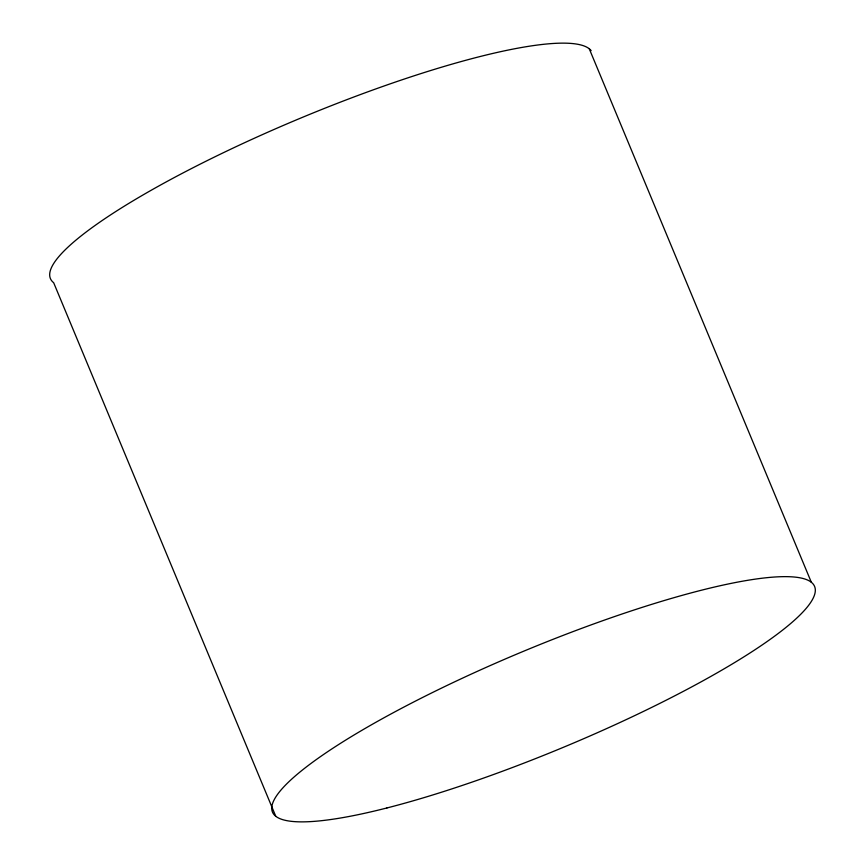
<?xml version="1.0" encoding="UTF-8"?>
<svg xmlns="http://www.w3.org/2000/svg" width="865" height="865" viewBox="0 0 865 865"><rect width="100%" height="100%" fill="white"/><g stroke="black" fill="none" stroke-linecap="round" stroke-linejoin="round"><path stroke-width="1.3" d="M589.26 48.775L811.338 582.286M275.74 816.225L53.662 282.714A293.581 51.986 -22.6 0 1 281.471 126.236A293.581 51.986 -22.6 0 1 591.152 50.646M386.947 807.953A293.581 51.986 -22.6 0 0 814.203 595.79A293.581 51.986 -22.6 0 0 429.473 694.022A293.581 51.986 -22.6 0 0 386.947 807.953"/></g></svg>
